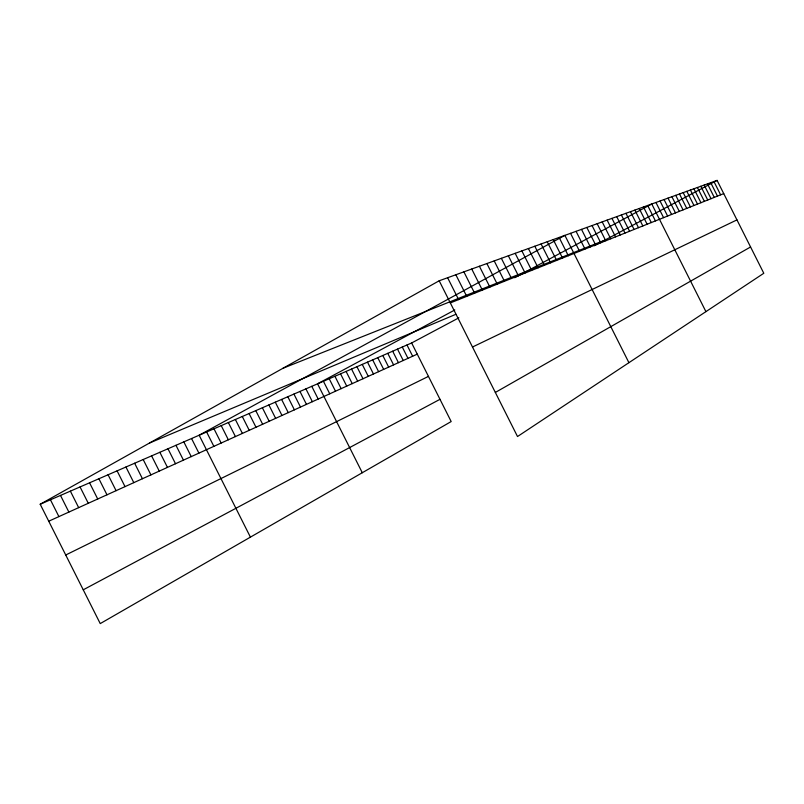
<?xml version="1.0" encoding="UTF-8"?>
<svg xmlns="http://www.w3.org/2000/svg" width="804" height="804" viewBox="0 0 804 804"><rect width="100%" height="100%" fill="white"/><g stroke="black" fill="none" stroke-linecap="round" stroke-linejoin="round"><path stroke-width="1.21" d="M495.344 392.442L750.574 246.979M40.2 504.239L411.638 342.966L451.175 421.557L100.239 623.602L40.2 504.239L439.185 280.777L717.088 180.397L763.8 273.27L517.515 436.532L439.185 280.777M454.783 309.982L317.56 383.809L362.282 472.732M514.691 277.742L651.773 203.985L705.922 311.64M83.244 589.814L439.979 399.317M411.638 342.966L458.863 317.831M594.267 245.763L717.088 180.397M65.727 555.001L428.452 376.393M472.501 347.016L736.956 219.894M48.732 521.213L417.266 354.142M149.534 443.004L455.838 314.324M450.32 302.927L723.731 193.603M283.088 368.202L604.708 240.205M713.932 181.533L720.625 194.839M710.726 182.689L717.469 196.106M707.48 183.865L714.274 197.382M704.173 185.061L711.027 198.678M700.817 186.267L707.721 200.005M697.4 187.503L704.364 201.342M693.942 188.759L700.957 202.708M690.415 190.025L697.49 204.095M686.837 191.322L693.973 205.502M683.199 192.638L690.395 206.929M679.501 193.975L686.747 208.387M675.742 195.332L683.048 209.864M671.913 196.709L679.29 211.372M668.024 198.116L675.46 212.899M664.064 199.543L671.571 214.457M660.044 201L667.611 216.045M655.943 202.477L663.581 217.653M647.662 205.472L655.421 220.909M643.471 206.99L651.3 222.557M639.21 208.527L647.109 224.236M634.869 210.095L642.838 225.944M630.457 211.683L638.497 227.683M625.954 213.311L634.075 229.452M621.381 214.969L629.572 231.25M616.718 216.648L624.979 233.09M611.965 218.366L620.306 234.959M607.131 220.115L615.552 236.858M602.196 221.894L610.698 238.798M597.171 223.713L605.754 240.778M592.056 225.562L600.719 242.788M586.83 227.442L595.583 244.838M581.513 229.371L590.347 246.939M576.076 231.331L585 249.069M570.538 233.331L579.553 251.25M628.919 362.684L564.89 235.371L199.151 435.225L250.416 537.142M559.122 237.451L568.317 255.742M553.232 239.582L562.529 258.064M547.222 241.753L556.619 260.426M541.092 243.964L550.579 262.838M534.821 246.235L544.419 265.3M528.419 248.547L538.117 267.822M521.876 250.908L531.675 270.395M515.183 253.32L525.102 273.028M508.349 255.793L518.369 275.712M501.364 258.315L511.495 278.465M494.209 260.898L504.46 281.279M486.892 263.541L497.264 284.154M479.405 266.245L489.897 287.098M471.747 269.018L482.36 290.113M463.898 271.852L474.631 293.209M455.858 274.757L466.732 296.364M447.627 277.732L458.622 299.611M406.995 344.986L412.653 356.232M402.281 347.026L407.98 358.353M397.508 349.107L403.246 360.504M392.674 351.197L398.442 362.674M387.769 353.328L393.578 364.875M382.804 355.489L388.654 367.116M377.779 357.669L383.659 369.378M372.674 359.88L378.604 371.669M367.498 362.132L373.468 374.001M362.262 364.403L368.272 376.352M356.946 366.714L362.996 378.744M351.559 369.056L357.649 381.166M346.092 371.428L352.222 383.629M340.544 373.83L346.725 386.121M334.926 376.272L341.147 388.654M329.218 378.754L335.489 391.216M323.429 381.267L329.751 393.819M311.781 386.322L318.183 399.055M305.922 388.865L312.374 401.698M299.972 391.447L306.465 404.372M293.932 394.071L300.485 407.085M287.812 396.734L294.405 409.839M281.601 399.427L288.244 412.633M275.29 402.171L281.983 415.467M268.888 404.945L275.631 418.351M262.385 407.769L269.179 421.276M255.793 410.633L262.637 424.241M249.089 413.537L255.994 427.256M242.295 416.492L249.24 430.311M235.381 419.497L242.386 433.426M228.366 422.542L235.421 436.582M221.231 425.638L228.346 439.788M213.995 428.783L221.16 443.044M206.628 431.979L213.864 446.351M191.553 438.522L198.9 453.134M183.825 441.878L191.231 456.612M175.965 445.295L183.443 460.149M167.976 448.763L175.513 463.737M159.855 452.29L167.453 467.395M151.594 455.868L159.262 471.104M143.192 459.516L150.921 474.893M134.64 463.235L142.439 478.732M125.947 467.013L133.806 482.651M117.093 470.853L125.022 486.631M108.078 474.762L116.088 490.681M98.902 478.752L106.982 494.812M89.566 482.802L97.716 499.013M80.058 486.933L88.279 503.284M70.37 491.143L78.671 507.646M60.501 495.425L68.873 512.088M50.441 499.786L58.903 516.6"/></g></svg>
